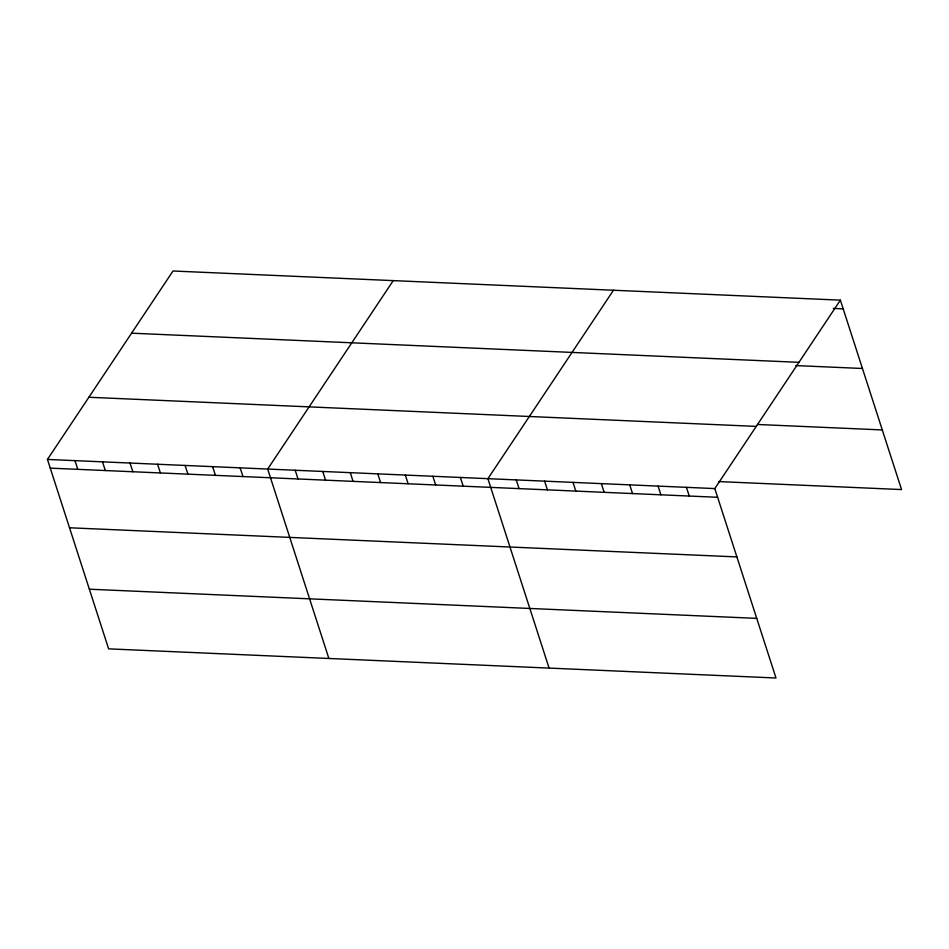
<?xml version="1.0" encoding="UTF-8"?>
<svg xmlns="http://www.w3.org/2000/svg" width="949" height="949" viewBox="0 0 949 949"><rect width="100%" height="100%" fill="white"/><g stroke="black" fill="none" stroke-linecap="round" stroke-linejoin="round"><path stroke-width="1.42" d="M840.375 300.145L714.811 488.581L775.997 678.001L108.625 648.855L47.45 459.435L173.003 270.999L840.375 300.145L901.55 489.565L718.607 481.57M393.23 280.619L267.677 469.055L328.864 658.476M613.469 290.24L487.905 478.676L549.091 668.096M833.258 308.425L843.186 308.852M131.567 333.182L798.939 362.328M795.796 365.579L862.439 368.485M757.492 424.476L882.285 429.933M88.886 397.251L756.246 426.398M47.45 459.435L714.811 488.581M50.261 468.142L717.622 497.288M69.526 527.774L736.887 556.921M89.372 589.21L756.733 618.368M686.447 487.347L689.259 496.054M658.084 486.113L660.895 494.809M629.721 484.868L632.532 493.575M601.358 483.634L604.169 492.329M572.994 482.389L575.806 491.096M544.631 481.155L547.443 489.862M516.268 479.909L519.079 488.616M460.384 477.477L463.195 486.173M432.851 476.268L435.662 484.975M405.33 475.069L408.141 483.776M377.797 473.859L380.608 482.567M350.264 472.661L353.075 481.368M322.743 471.463L325.554 480.158M295.21 470.253L298.022 478.96M240.156 467.857L242.968 476.552M212.623 466.647L215.435 475.354M185.091 465.449L187.902 474.156M157.57 464.239L160.381 472.946M130.037 463.041L132.848 471.748M102.504 461.843L105.315 470.538M74.983 460.633L77.794 469.34"/></g></svg>
